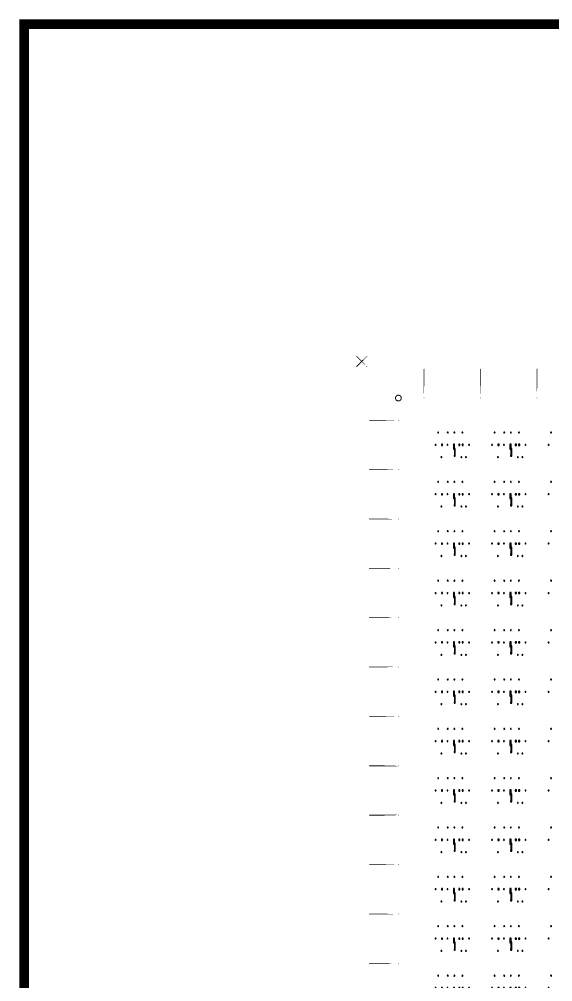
# Model space of a CAD drawing. Extents: x -100 to 100, y -100 to 100.
# Drawn here: x -100.5 to -45.2, y 0.6 to 100.5 of the extents above; entities that cross this region are included whole.
import ezdxf

# ---------------------------------------------------------------- set-up
doc = ezdxf.new("R2010")
doc.units = 0
doc.layers.get('0').update_dxf_attribs({"linetype": 'continuous'})
doc.layers.add('L1', color=7, linetype='continuous')

# ---------------------------------------------------------------- blocks, each defined once
blk = doc.blocks.new('LDI_XFB44-1600-011_L1_B1')
at = {"layer": 'L1'}
for points in [[(-57.11, -55.024), (-57.127, -55.057), (-57.116, -55.092), (-57.083, -55.108), (-57.049, -55.098), (-57.032, -55.065), (-57.043, -55.03), (-57.075, -55.014), (-57.11, -55.024)], [(-56.111, -55.024), (-56.128, -55.057), (-56.117, -55.092), (-56.085, -55.108), (-56.05, -55.098), (-56.033, -55.065), (-56.044, -55.03), (-56.076, -55.014), (-56.111, -55.024)], [(-55.392, -55.108), (-55.359, -55.092), (-55.348, -55.057), (-55.365, -55.024), (-55.4, -55.014), (-55.432, -55.03), (-55.443, -55.065), (-55.426, -55.098), (-55.392, -55.108)], [(-54.593, -55.098), (-54.559, -55.108), (-54.526, -55.092), (-54.515, -55.057), (-54.532, -55.024), (-54.567, -55.014), (-54.599, -55.03), (-54.61, -55.065), (-54.593, -55.098)], [(-51.256, -55.024), (-51.273, -55.057), (-51.262, -55.092), (-51.23, -55.108), (-51.195, -55.098), (-51.178, -55.065), (-51.189, -55.03), (-51.221, -55.014), (-51.256, -55.024)], [(-50.257, -55.024), (-50.274, -55.057), (-50.264, -55.092), (-50.231, -55.108), (-50.196, -55.098), (-50.179, -55.065), (-50.19, -55.03), (-50.223, -55.014), (-50.257, -55.024)], [(-49.538, -55.108), (-49.506, -55.092), (-49.495, -55.057), (-49.512, -55.024), (-49.546, -55.014), (-49.579, -55.03), (-49.59, -55.065), (-49.573, -55.098), (-49.538, -55.108)], [(-48.74, -55.098), (-48.705, -55.108), (-48.673, -55.092), (-48.662, -55.057), (-48.679, -55.024), (-48.713, -55.014), (-48.746, -55.03), (-48.757, -55.065), (-48.74, -55.098)], [(-45.402, -55.024), (-45.419, -55.057), (-45.408, -55.092), (-45.376, -55.108), (-45.341, -55.098), (-45.324, -55.065), (-45.335, -55.03), (-45.368, -55.014), (-45.402, -55.024)], [(-57.374, -56.377), (-57.339, -56.391), (-57.304, -56.377), (-57.289, -56.341), (-57.304, -56.306), (-57.339, -56.292), (-57.374, -56.306), (-57.389, -56.341), (-57.374, -56.377)], [(-56.743, -56.402), (-56.621, -56.402), (-56.621, -56.28), (-56.743, -56.28), (-56.743, -56.402)], [(-56.159, -56.341), (-56.144, -56.377), (-56.109, -56.391), (-56.073, -56.377), (-56.059, -56.341), (-56.073, -56.306), (-56.109, -56.292), (-56.144, -56.306), (-56.159, -56.341)], [(-55.493, -56.795), (-55.396, -56.795), (-55.396, -57.405), (-55.421, -57.405), (-55.421, -57.527), (-55.299, -57.527), (-55.299, -56.698), (-55.371, -56.698), (-55.371, -56.28), (-55.493, -56.28), (-55.493, -56.795)], [(-54.824, -56.28), (-54.946, -56.28), (-54.946, -56.402), (-54.824, -56.402), (-54.824, -56.28)], [(-54.477, -56.28), (-54.599, -56.28), (-54.599, -56.402), (-54.477, -56.402), (-54.477, -56.28)], [(-53.845, -56.306), (-53.881, -56.292), (-53.916, -56.306), (-53.93, -56.341), (-53.916, -56.377), (-53.881, -56.391), (-53.845, -56.377), (-53.831, -56.341), (-53.845, -56.306)], [(-51.521, -56.377), (-51.485, -56.391), (-51.45, -56.377), (-51.435, -56.341), (-51.45, -56.306), (-51.485, -56.292), (-51.521, -56.306), (-51.535, -56.341), (-51.521, -56.377)], [(-50.889, -56.402), (-50.767, -56.402), (-50.767, -56.28), (-50.889, -56.28), (-50.889, -56.402)], [(-50.305, -56.341), (-50.29, -56.377), (-50.255, -56.391), (-50.22, -56.377), (-50.205, -56.341), (-50.22, -56.306), (-50.255, -56.292), (-50.29, -56.306), (-50.305, -56.341)], [(-49.639, -56.795), (-49.543, -56.795), (-49.543, -57.405), (-49.567, -57.405), (-49.567, -57.527), (-49.445, -57.527), (-49.445, -56.698), (-49.517, -56.698), (-49.517, -56.28), (-49.639, -56.28), (-49.639, -56.795)], [(-48.971, -56.28), (-49.093, -56.28), (-49.093, -56.402), (-48.971, -56.402), (-48.971, -56.28)], [(-48.623, -56.28), (-48.745, -56.28), (-48.745, -56.402), (-48.623, -56.402), (-48.623, -56.28)], [(-47.992, -56.306), (-48.027, -56.292), (-48.062, -56.306), (-48.077, -56.341), (-48.062, -56.377), (-48.027, -56.391), (-47.992, -56.377), (-47.977, -56.341), (-47.992, -56.306)], [(-45.667, -56.377), (-45.632, -56.391), (-45.596, -56.377), (-45.582, -56.341), (-45.596, -56.306), (-45.632, -56.292), (-45.667, -56.306), (-45.682, -56.341), (-45.667, -56.377)], [(-56.736, -57.574), (-56.77, -57.585), (-56.787, -57.618), (-56.776, -57.652), (-56.744, -57.669), (-56.709, -57.659), (-56.692, -57.626), (-56.703, -57.591), (-56.736, -57.574)], [(-54.705, -57.659), (-54.67, -57.669), (-54.637, -57.652), (-54.627, -57.618), (-54.643, -57.585), (-54.678, -57.574), (-54.711, -57.591), (-54.721, -57.626), (-54.705, -57.659)], [(-54.232, -57.659), (-54.197, -57.669), (-54.165, -57.652), (-54.154, -57.618), (-54.171, -57.585), (-54.206, -57.574), (-54.238, -57.591), (-54.249, -57.626), (-54.232, -57.659)], [(-50.882, -57.574), (-50.917, -57.585), (-50.934, -57.618), (-50.923, -57.652), (-50.89, -57.669), (-50.856, -57.659), (-50.839, -57.626), (-50.85, -57.591), (-50.882, -57.574)], [(-48.851, -57.659), (-48.816, -57.669), (-48.784, -57.652), (-48.773, -57.618), (-48.79, -57.585), (-48.825, -57.574), (-48.857, -57.591), (-48.868, -57.626), (-48.851, -57.659)], [(-48.378, -57.659), (-48.343, -57.669), (-48.311, -57.652), (-48.3, -57.618), (-48.317, -57.585), (-48.352, -57.574), (-48.384, -57.591), (-48.395, -57.626), (-48.378, -57.659)]]:
    blk.add_lwpolyline(points, close=True, dxfattribs=at)
blk = doc.blocks.new('cutlineendpoint')
at = {"const_width": 0.04}
blk.add_lwpolyline([(-0.02, 0, 1), (0.02, 0, 1)], format="xyb", close=True, dxfattribs=at)

msp = doc.modelspace()

# ---------------------------------------------------------------- linework, layer by layer
at = {"layer": 'L1'}
for points, const_width in [([(-100, 100), (100, 100), (100, -100), (-100, -100)], 1), ([(-64.47, 65.53), (-65.53, 64.47)], 0.08), ([(-64.47, 64.47), (-65.53, 65.53)], 0.08), ([(-58.537, 61.2), (-58.537, 64.2)], 0.08), ([(-52.683, 61.2), (-52.683, 64.2)], 0.08), ([(-46.829, 61.2), (-46.829, 64.2)], 0.08), ([(-61.2, 58.902), (-64.2, 58.902)], 0.08), ([(-61.2, 53.78), (-64.2, 53.78)], 0.08), ([(-61.2, 48.659), (-64.2, 48.659)], 0.08), ([(-61.2, 43.537), (-64.2, 43.537)], 0.08), ([(-61.2, 38.415), (-64.2, 38.415)], 0.08), ([(-61.2, 33.293), (-64.2, 33.293)], 0.08), ([(-61.2, 28.171), (-64.2, 28.171)], 0.08), ([(-61.2, 23.049), (-64.2, 23.049)], 0.08), ([(-61.2, 17.927), (-64.2, 17.927)], 0.08), ([(-61.2, 12.805), (-64.2, 12.805)], 0.08), ([(-61.2, 7.683), (-64.2, 7.683)], 0.08), ([(-61.2, 2.561), (-64.2, 2.561)], 0.08)]:
    msp.add_lwpolyline(points, close=True, dxfattribs=dict(at, const_width=const_width))
at = {"layer": 'L1', "const_width": 0.1}
msp.add_lwpolyline([(-61.5, 61.2, 1), (-60.9, 61.2, 1)], format="xyb", close=True, dxfattribs=at)

# ---------------------------------------------------------------- block references
at = {"layer": 'L1'}
for name, p in [('cutlineendpoint', (-65.53, 65.53)), ('cutlineendpoint', (-64.47, 65.53)), ('cutlineendpoint', (-65.53, 64.47)), ('cutlineendpoint', (-64.47, 64.47)), ('cutlineendpoint', (-58.537, 64.2)), ('cutlineendpoint', (-52.683, 64.2)), ('cutlineendpoint', (-46.829, 64.2)), ('cutlineendpoint', (-58.537, 61.2)), ('cutlineendpoint', (-52.683, 61.2)), ('cutlineendpoint', (-46.829, 61.2)), ('cutlineendpoint', (-64.2, 58.902)), ('cutlineendpoint', (-61.2, 58.902)), ('LDI_XFB44-1600-011_L1_B1', (0, 112.683)), ('cutlineendpoint', (-64.2, 53.78)), ('cutlineendpoint', (-61.2, 53.78)), ('LDI_XFB44-1600-011_L1_B1', (0, 107.561)), ('cutlineendpoint', (-64.2, 48.659)), ('cutlineendpoint', (-61.2, 48.659)), ('LDI_XFB44-1600-011_L1_B1', (0, 102.439)), ('cutlineendpoint', (-64.2, 43.537)), ('cutlineendpoint', (-61.2, 43.537)), ('LDI_XFB44-1600-011_L1_B1', (0, 97.317)), ('cutlineendpoint', (-64.2, 38.415)), ('cutlineendpoint', (-61.2, 38.415)), ('LDI_XFB44-1600-011_L1_B1', (0, 92.195)), ('cutlineendpoint', (-64.2, 33.293)), ('cutlineendpoint', (-61.2, 33.293)), ('LDI_XFB44-1600-011_L1_B1', (0, 87.073)), ('cutlineendpoint', (-64.2, 28.171)), ('cutlineendpoint', (-61.2, 28.171)), ('LDI_XFB44-1600-011_L1_B1', (0, 81.951)), ('cutlineendpoint', (-64.2, 23.049)), ('cutlineendpoint', (-61.2, 23.049)), ('LDI_XFB44-1600-011_L1_B1', (0, 76.829)), ('cutlineendpoint', (-64.2, 17.927)), ('cutlineendpoint', (-61.2, 17.927)), ('LDI_XFB44-1600-011_L1_B1', (0, 71.707)), ('cutlineendpoint', (-64.2, 12.805)), ('cutlineendpoint', (-61.2, 12.805)), ('LDI_XFB44-1600-011_L1_B1', (0, 66.585)), ('cutlineendpoint', (-64.2, 7.683)), ('cutlineendpoint', (-61.2, 7.683)), ('LDI_XFB44-1600-011_L1_B1', (0, 61.463)), ('cutlineendpoint', (-64.2, 2.561)), ('cutlineendpoint', (-61.2, 2.561)), ('LDI_XFB44-1600-011_L1_B1', (0, 56.341))]:
    msp.add_blockref(name, p, dxfattribs=at)

doc.saveas('drawing.dxf')
